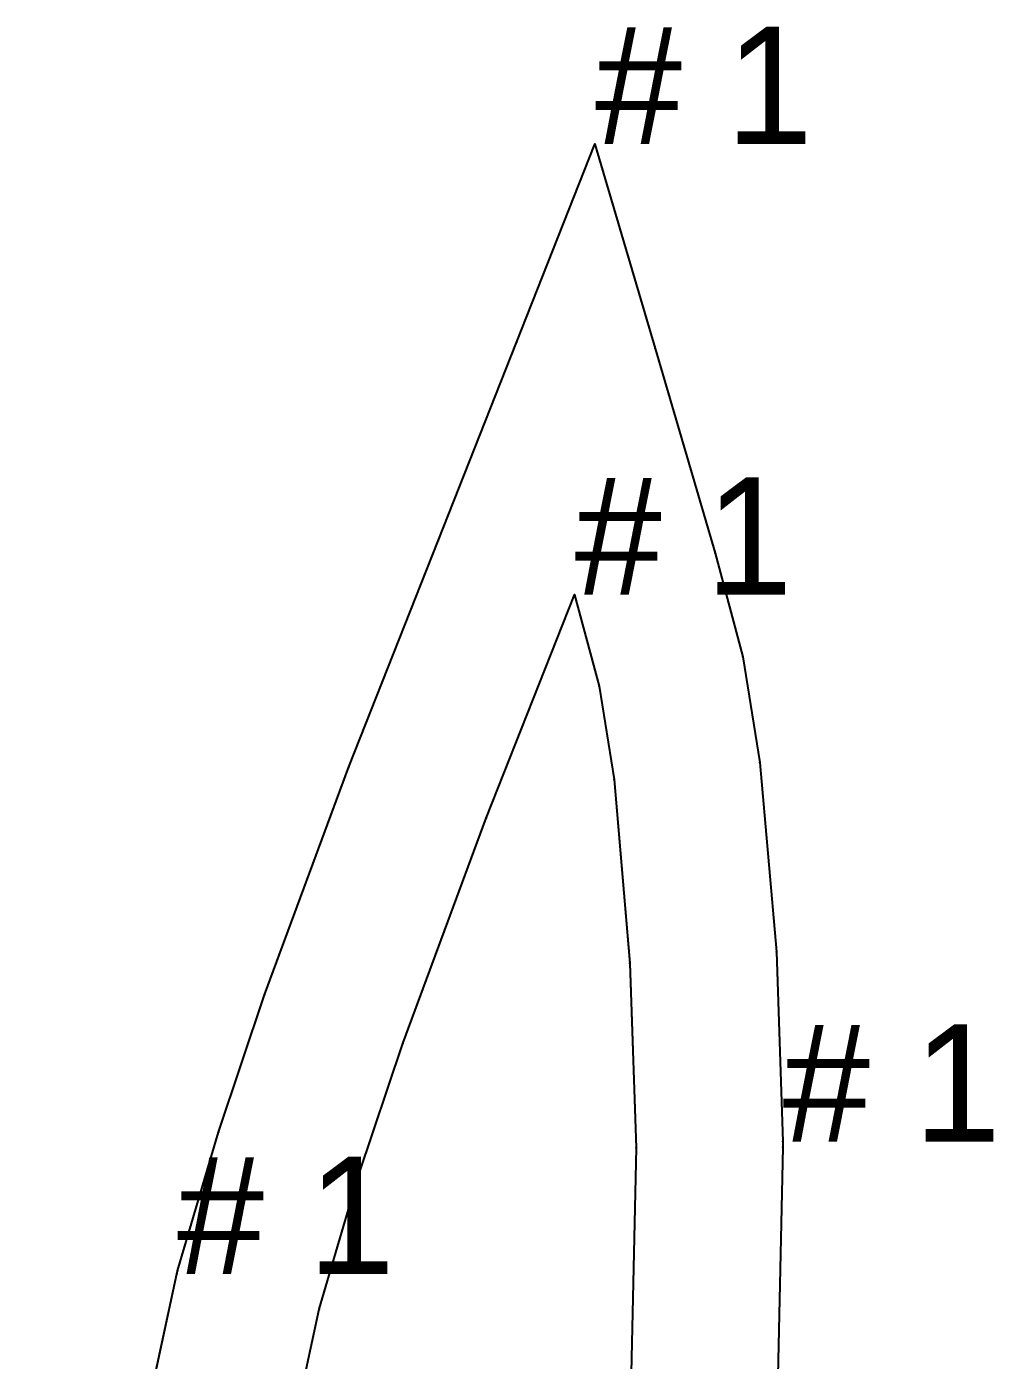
# Model space of a CAD drawing. Extents: x -10 to 11547, y -349 to 304.
# Drawn here: x 6403.1 to 6469, y 96.3 to 187.2 of the extents above; entities that cross this region are included whole.
import ezdxf

# ---------------------------------------------------------------- set-up
doc = ezdxf.new("R2010")
doc.units = 0

# ---------------------------------------------------------------- blocks, each defined once
blk = doc.blocks.new('VENATTASCHE4P-S_42')
at = {"layer": '1'}
blk.add_lwpolyline([(-37.8999, 53.5), (-17.9, 53.5), (2.1, 53.4999), (2.1, 33.5), (2.1, -116.5), (2.0999, -136.5), (-17.9, -136.5), (-37.9, -136.4999), (-37.9, -116.5), (-37.9, 33.5)], close=True, dxfattribs=at)
at = {"layer": '14'}
blk.add_lwpolyline([(-37.9, 53.5), (2.1, 53.5), (2.1, -136.5), (-37.9, -136.5)], close=True, dxfattribs=at)
at = {"layer": '2'}
for p in [(-37.9, 53.5), (-37.8999, 53.5), (2.1, 53.5), (2.1, 53.4999), (-37.9, -136.4999), (-37.9, -136.5), (2.0999, -136.5), (2.1, -136.5)]:
    blk.add_point(p, dxfattribs=at)
at = {"layer": '3'}
for p in [(-17.9, 53.5), (-37.9, 33.5), (2.1, 33.5), (-37.9, -116.5), (2.1, -116.5), (-17.9, -136.5)]:
    blk.add_point(p, dxfattribs=at)
at = {"layer": '4'}
for p in [(-17.9, 53.5, 10), (-37.9, 33.5, 10), (2.1, 33.5, 10), (-37.9, -116.5, 10), (2.1, -116.5, 10), (-17.9, -136.5, 10)]:
    blk.add_point(p, dxfattribs=at)
at = {"layer": '5'}
blk.add_line((-17.9, -41.5), (-16.9, -41.5), dxfattribs=at)
at = {"layer": '7'}
blk.add_line((-29.428, -26.13), (-8.614, -26.13), dxfattribs=at)
at = {"layer": '1'}
for s, p in [('# 3', (-37.8999, 53.5)), ('# 1', (-17.9, 53.5)), ('# 1', (2.1, 53.4999)), ('# 1', (-37.9, 33.5)), ('# 1', (2.1, 33.5)), ('# 1', (-37.9, -116.5)), ('# 1', (2.1, -116.5)), ('# 2', (-37.9, -136.4999)), ('# 1', (-17.9, -136.5)), ('# 1', (2.0999, -136.5)), ('Piece Name: VENATTASCHE4P', (-37.9, -146.5)), ('Size: 42', (-37.9, -156.5)), ('Quantity: 2', (-37.9, -166.5)), ('Annotation: VENATTASCHE4P', (-37.9, -176.5)), ('Category: 4P', (-37.9, -186.5))]:
    blk.add_text(s, height=8, dxfattribs=at).set_placement(p)
at = {"layer": '14'}
for p in [(-37.9, 53.5), (2.1, 53.5), (-37.9, -136.5), (2.1, -136.5)]:
    blk.add_text('# 1', height=8, dxfattribs=at).set_placement(p)
at = {"layer": '2'}
for s, p in [('# 1', (-37.9, 53.5)), ('# 3', (-37.8999, 53.5)), ('# 1', (2.1, 53.5)), ('# 1', (2.1, 53.4999)), ('# 2', (-37.9, -136.4999)), ('# 1', (-37.9, -136.5)), ('# 1', (2.0999, -136.5)), ('# 1', (2.1, -136.5))]:
    blk.add_text(s, height=8, dxfattribs=at).set_placement(p)
at = {"layer": '3'}
for p in [(-17.9, 53.5), (-37.9, 33.5), (2.1, 33.5), (-37.9, -116.5), (2.1, -116.5), (-17.9, -136.5)]:
    blk.add_text('# 1', height=8, dxfattribs=at).set_placement(p)
at = {"layer": '4'}
for p in [(-17.9, 53.5), (-37.9, 33.5), (2.1, 33.5), (-37.9, -116.5), (2.1, -116.5), (-17.9, -136.5)]:
    blk.add_text('# 1', height=8, dxfattribs=at).set_placement(p)
at = {"layer": '7'}
for p in [(-29.428, -26.13), (-8.614, -26.13)]:
    blk.add_text('# 1', height=8, dxfattribs=at).set_placement(p)
blk = doc.blocks.new('VIRGOLACOLLO2P-S_38')
at = {"layer": '1'}
blk.add_lwpolyline([(-41.4877, 78.9832), (-36.4072, 102.5917), (-36.3541, 102.8076), (-33.572, 112.2656), (-30.4304, 121.6268), (-24.6921, 137.1592), (-18.6006, 152.5741), (-13.2585, 166.0971), (-7.9163, 179.62), (-3.8115, 165.6715), (0.2932, 151.7231), (2.1573, 144.6694), (3.3316, 137.4679), (4.453, 124.5633), (4.8923, 111.6164), (4.9, 111.2266), (4.2937, 84.2447)], dxfattribs=at)
at = {"layer": '14'}
blk.add_lwpolyline([(-26.7, -100.2), (-31.573, -77.3528), (-34.7, -54.2), (-36.433, -27.0462), (-36.3952, 0.165), (-36.502, 27.1581), (-34.8, 54.1), (-31.6417, 77.3053), (-26.7, 100.2), (-24.0227, 109.3029), (-21, 118.3), (-15.3192, 133.6631), (-9.3, 148.9), (-7.6343, 142.6677), (-6.6, 136.3), (-5.5283, 123.7693), (-5.1, 111.2), (-5.7, 84.6), (-7.1, 55.4), (-7.5, 38.2), (-7.5, 0), (-7.5, -38.2), (-7.1, -55.4), (-5.8, -84.5)], dxfattribs=at)
at = {"layer": '2'}
for p in [(-7.9163, 179.62), (-13.2585, 166.0971), (-3.8115, 165.6715), (-18.6006, 152.5741), (0.2932, 151.7231), (-9.3, 148.9), (3.3316, 137.4679), (-6.6, 136.3), (-30.4304, 121.6268), (-21, 118.3), (-5.1, 111.2), (4.9, 111.2266), (-36.3541, 102.8076), (-26.7, 100.2)]:
    blk.add_point(p, dxfattribs=at)
at = {"layer": '3'}
for p in [(2.1573, 144.6694), (-7.6343, 142.6677), (-24.6921, 137.1592), (-15.3192, 133.6631), (4.453, 124.5633), (-5.5283, 123.7693), (-33.572, 112.2656), (4.8923, 111.6164), (-24.0227, 109.3029), (-36.4072, 102.5917)]:
    blk.add_point(p, dxfattribs=at)
at = {"layer": '4'}
for p in [(4.8923, 111.6164, 10), (-36.4072, 102.5917, 10)]:
    blk.add_point(p, dxfattribs=at)
blk = doc.blocks.new('VIRGOLACOLLO2P-S_40')
at = {"layer": '1'}
blk.add_lwpolyline([(-41.4877, 78.9832), (-36.4072, 102.5917), (-36.3541, 102.8076), (-33.572, 112.2656), (-30.4304, 121.6268), (-24.6921, 137.1592), (-18.6006, 152.5741), (-13.2585, 166.0971), (-7.9163, 179.62), (-3.8115, 165.6715), (0.2932, 151.7231), (2.1573, 144.6694), (3.3316, 137.4679), (4.453, 124.5633), (4.8923, 111.6164), (4.9, 111.2266), (4.2937, 84.2447)], dxfattribs=at)
at = {"layer": '14'}
blk.add_lwpolyline([(-26.7, -100.2), (-31.573, -77.3528), (-34.7, -54.2), (-36.433, -27.0462), (-36.3952, 0.165), (-36.502, 27.1581), (-34.8, 54.1), (-31.6417, 77.3053), (-26.7, 100.2), (-24.0227, 109.3029), (-21, 118.3), (-15.3192, 133.6631), (-9.3, 148.9), (-7.6343, 142.6677), (-6.6, 136.3), (-5.5283, 123.7693), (-5.1, 111.2), (-5.7, 84.6), (-7.1, 55.4), (-7.5, 38.2), (-7.5, 0), (-7.5, -38.2), (-7.1, -55.4), (-5.8, -84.5)], dxfattribs=at)
at = {"layer": '2'}
for p in [(-7.9163, 179.62), (-13.2585, 166.0971), (-3.8115, 165.6715), (-18.6006, 152.5741), (0.2932, 151.7231), (-9.3, 148.9), (3.3316, 137.4679), (-6.6, 136.3), (-30.4304, 121.6268), (-21, 118.3), (-5.1, 111.2), (4.9, 111.2266), (-36.3541, 102.8076), (-26.7, 100.2)]:
    blk.add_point(p, dxfattribs=at)
at = {"layer": '3'}
for p in [(2.1573, 144.6694), (-7.6343, 142.6677), (-24.6921, 137.1592), (-15.3192, 133.6631), (4.453, 124.5633), (-5.5283, 123.7693), (-33.572, 112.2656), (4.8923, 111.6164), (-24.0227, 109.3029), (-36.4072, 102.5917)]:
    blk.add_point(p, dxfattribs=at)
at = {"layer": '4'}
for p in [(4.8923, 111.6164, 10), (-36.4072, 102.5917, 10)]:
    blk.add_point(p, dxfattribs=at)
blk = doc.blocks.new('VIRGOLACOLLO2P-S_42')
at = {"layer": '1'}
blk.add_lwpolyline([(-41.488, 78.983), (-36.407, 102.592), (-36.354, 102.808), (-33.572, 112.266), (-30.43, 121.627), (-24.692, 137.159), (-18.601, 152.574), (-13.258, 166.097), (-7.916, 179.62), (-3.812, 165.672), (0.293, 151.723), (2.157, 144.669), (3.332, 137.468), (4.453, 124.563), (4.892, 111.616), (4.9, 111.227), (4.294, 84.245)], dxfattribs=at)
at = {"layer": '14'}
blk.add_lwpolyline([(-26.7, -100.2), (-31.573, -77.353), (-34.7, -54.2), (-36.433, -27.046), (-36.395, 0.165), (-36.502, 27.158), (-34.8, 54.1), (-31.642, 77.305), (-26.7, 100.2), (-24.023, 109.303), (-21, 118.3), (-15.319, 133.663), (-9.3, 148.9), (-7.634, 142.668), (-6.6, 136.3), (-5.528, 123.769), (-5.1, 111.2), (-5.7, 84.6), (-7.1, 55.4), (-7.5, 38.2), (-7.5, 0), (-7.5, -38.2), (-7.1, -55.4), (-5.8, -84.5)], dxfattribs=at)
at = {"layer": '2'}
for p in [(-7.916, 179.62), (-13.258, 166.097), (-3.812, 165.672), (-18.601, 152.574), (0.293, 151.723), (-9.3, 148.9), (3.332, 137.468), (-6.6, 136.3), (-30.43, 121.627), (-21, 118.3), (-5.1, 111.2), (4.9, 111.227), (-36.354, 102.808), (-26.7, 100.2)]:
    blk.add_point(p, dxfattribs=at)
at = {"layer": '3'}
for p in [(2.157, 144.669), (-7.634, 142.668), (-24.692, 137.159), (-15.319, 133.663), (4.453, 124.563), (-5.528, 123.769), (-33.572, 112.266), (4.892, 111.616), (-24.023, 109.303), (-36.407, 102.592)]:
    blk.add_point(p, dxfattribs=at)
at = {"layer": '4'}
for p in [(4.892, 111.616, 10), (-36.407, 102.592, 10)]:
    blk.add_point(p, dxfattribs=at)
at = {"layer": '1'}
for p in [(-7.916, 179.62), (4.892, 111.616), (-36.407, 102.592)]:
    blk.add_text('# 1', height=8, dxfattribs=at).set_placement(p)
at = {"layer": '14'}
blk.add_text('# 1', height=8, dxfattribs=at).set_placement((-9.3, 148.9))
at = {"layer": '2'}
for p in [(-7.916, 179.62), (-9.3, 148.9)]:
    blk.add_text('# 1', height=8, dxfattribs=at).set_placement(p)
at = {"layer": '3'}
for p in [(4.892, 111.616), (-36.407, 102.592)]:
    blk.add_text('# 1', height=8, dxfattribs=at).set_placement(p)
at = {"layer": '4'}
for p in [(4.892, 111.616), (-36.407, 102.592)]:
    blk.add_text('# 1', height=8, dxfattribs=at).set_placement(p)
blk = doc.blocks.new('VIRGOLACOLLO2P-S_44')
at = {"layer": '1'}
blk.add_lwpolyline([(-41.4877, 78.9832), (-36.4072, 102.5917), (-36.3541, 102.8076), (-33.572, 112.2656), (-30.4304, 121.6268), (-24.6921, 137.1592), (-18.6006, 152.5741), (-13.2585, 166.0971), (-7.9163, 179.62), (-3.8115, 165.6715), (0.2932, 151.7231), (2.1573, 144.6694), (3.3316, 137.4679), (4.453, 124.5633), (4.8923, 111.6164), (4.9, 111.2266), (4.2937, 84.2447)], dxfattribs=at)
at = {"layer": '14'}
blk.add_lwpolyline([(-26.7, -100.2), (-31.573, -77.3528), (-34.7, -54.2), (-36.433, -27.0462), (-36.3952, 0.165), (-36.502, 27.1581), (-34.8, 54.1), (-31.6417, 77.3053), (-26.7, 100.2), (-24.0227, 109.3029), (-21, 118.3), (-15.3192, 133.6631), (-9.3, 148.9), (-7.6343, 142.6677), (-6.6, 136.3), (-5.5283, 123.7693), (-5.1, 111.2), (-5.7, 84.6), (-7.1, 55.4), (-7.5, 38.2), (-7.5, 0), (-7.5, -38.2), (-7.1, -55.4), (-5.8, -84.5)], dxfattribs=at)
at = {"layer": '2'}
for p in [(-7.9163, 179.62), (-13.2585, 166.0971), (-3.8115, 165.6715), (-18.6006, 152.5741), (0.2932, 151.7231), (-9.3, 148.9), (3.3316, 137.4679), (-6.6, 136.3), (-30.4304, 121.6268), (-21, 118.3), (-5.1, 111.2), (4.9, 111.2266), (-36.3541, 102.8076), (-26.7, 100.2)]:
    blk.add_point(p, dxfattribs=at)
at = {"layer": '3'}
for p in [(2.1573, 144.6694), (-7.6343, 142.6677), (-24.6921, 137.1592), (-15.3192, 133.6631), (4.453, 124.5633), (-5.5283, 123.7693), (-33.572, 112.2656), (4.8923, 111.6164), (-24.0227, 109.3029), (-36.4072, 102.5917)]:
    blk.add_point(p, dxfattribs=at)
at = {"layer": '4'}
for p in [(4.8923, 111.6164, 10), (-36.4072, 102.5917, 10)]:
    blk.add_point(p, dxfattribs=at)
blk = doc.blocks.new('VIRGOLACOLLO2P-S_46')
at = {"layer": '1'}
blk.add_lwpolyline([(-41.4877, 78.9832), (-36.4072, 102.5917), (-36.3541, 102.8076), (-33.572, 112.2656), (-30.4304, 121.6268), (-24.6921, 137.1592), (-18.6006, 152.5741), (-13.2585, 166.0971), (-7.9163, 179.62), (-3.8115, 165.6715), (0.2932, 151.7231), (2.1573, 144.6694), (3.3316, 137.4679), (4.453, 124.5633), (4.8923, 111.6164), (4.9, 111.2266), (4.2937, 84.2447)], dxfattribs=at)
at = {"layer": '14'}
blk.add_lwpolyline([(-26.7, -100.2), (-31.573, -77.3528), (-34.7, -54.2), (-36.433, -27.0462), (-36.3952, 0.165), (-36.502, 27.1581), (-34.8, 54.1), (-31.6417, 77.3053), (-26.7, 100.2), (-24.0227, 109.3029), (-21, 118.3), (-15.3192, 133.6631), (-9.3, 148.9), (-7.6343, 142.6677), (-6.6, 136.3), (-5.5283, 123.7693), (-5.1, 111.2), (-5.7, 84.6), (-7.1, 55.4), (-7.5, 38.2), (-7.5, 0), (-7.5, -38.2), (-7.1, -55.4), (-5.8, -84.5)], dxfattribs=at)
at = {"layer": '2'}
for p in [(-7.9163, 179.62), (-13.2585, 166.0971), (-3.8115, 165.6715), (-18.6006, 152.5741), (0.2932, 151.7231), (-9.3, 148.9), (3.3316, 137.4679), (-6.6, 136.3), (-30.4304, 121.6268), (-21, 118.3), (-5.1, 111.2), (4.9, 111.2266), (-36.3541, 102.8076), (-26.7, 100.2)]:
    blk.add_point(p, dxfattribs=at)
at = {"layer": '3'}
for p in [(2.1573, 144.6694), (-7.6343, 142.6677), (-24.6921, 137.1592), (-15.3192, 133.6631), (4.453, 124.5633), (-5.5283, 123.7693), (-33.572, 112.2656), (4.8923, 111.6164), (-24.0227, 109.3029), (-36.4072, 102.5917)]:
    blk.add_point(p, dxfattribs=at)
at = {"layer": '4'}
for p in [(4.8923, 111.6164, 10), (-36.4072, 102.5917, 10)]:
    blk.add_point(p, dxfattribs=at)
blk = doc.blocks.new('VIRGOLACOLLO2P-S_48')
at = {"layer": '1'}
blk.add_lwpolyline([(-41.4877, 78.9832), (-36.4072, 102.5917), (-36.3541, 102.8076), (-33.572, 112.2656), (-30.4304, 121.6268), (-24.6921, 137.1592), (-18.6006, 152.5741), (-13.2585, 166.0971), (-7.9163, 179.62), (-3.8115, 165.6715), (0.2932, 151.7231), (2.1573, 144.6694), (3.3316, 137.4679), (4.453, 124.5633), (4.8923, 111.6164), (4.9, 111.2266), (4.2937, 84.2447)], dxfattribs=at)
at = {"layer": '14'}
blk.add_lwpolyline([(-26.7, -100.2), (-31.573, -77.3528), (-34.7, -54.2), (-36.433, -27.0462), (-36.3952, 0.165), (-36.502, 27.1581), (-34.8, 54.1), (-31.6417, 77.3053), (-26.7, 100.2), (-24.0227, 109.3029), (-21, 118.3), (-15.3192, 133.6631), (-9.3, 148.9), (-7.6343, 142.6677), (-6.6, 136.3), (-5.5283, 123.7693), (-5.1, 111.2), (-5.7, 84.6), (-7.1, 55.4), (-7.5, 38.2), (-7.5, 0), (-7.5, -38.2), (-7.1, -55.4), (-5.8, -84.5)], dxfattribs=at)
at = {"layer": '2'}
for p in [(-7.9163, 179.62), (-13.2585, 166.0971), (-3.8115, 165.6715), (-18.6006, 152.5741), (0.2932, 151.7231), (-9.3, 148.9), (3.3316, 137.4679), (-6.6, 136.3), (-30.4304, 121.6268), (-21, 118.3), (-5.1, 111.2), (4.9, 111.2266), (-36.3541, 102.8076), (-26.7, 100.2)]:
    blk.add_point(p, dxfattribs=at)
at = {"layer": '3'}
for p in [(2.1573, 144.6694), (-7.6343, 142.6677), (-24.6921, 137.1592), (-15.3192, 133.6631), (4.453, 124.5633), (-5.5283, 123.7693), (-33.572, 112.2656), (4.8923, 111.6164), (-24.0227, 109.3029), (-36.4072, 102.5917)]:
    blk.add_point(p, dxfattribs=at)
at = {"layer": '4'}
for p in [(4.8923, 111.6164, 10), (-36.4072, 102.5917, 10)]:
    blk.add_point(p, dxfattribs=at)
blk = doc.blocks.new('VIRGOLACOLLO2P-S_50')
at = {"layer": '1'}
blk.add_lwpolyline([(-41.4877, 78.9832), (-36.4072, 102.5917), (-36.3541, 102.8076), (-33.572, 112.2656), (-30.4304, 121.6268), (-24.6921, 137.1592), (-18.6006, 152.5741), (-13.2585, 166.0971), (-7.9163, 179.62), (-3.8115, 165.6715), (0.2932, 151.7231), (2.1573, 144.6694), (3.3316, 137.4679), (4.453, 124.5633), (4.8923, 111.6164), (4.9, 111.2266), (4.2937, 84.2447)], dxfattribs=at)
at = {"layer": '14'}
blk.add_lwpolyline([(-26.7, -100.2), (-31.573, -77.3528), (-34.7, -54.2), (-36.433, -27.0462), (-36.3952, 0.165), (-36.502, 27.1581), (-34.8, 54.1), (-31.6417, 77.3053), (-26.7, 100.2), (-24.0227, 109.3029), (-21, 118.3), (-15.3192, 133.6631), (-9.3, 148.9), (-7.6343, 142.6677), (-6.6, 136.3), (-5.5283, 123.7693), (-5.1, 111.2), (-5.7, 84.6), (-7.1, 55.4), (-7.5, 38.2), (-7.5, 0), (-7.5, -38.2), (-7.1, -55.4), (-5.8, -84.5)], dxfattribs=at)
at = {"layer": '2'}
for p in [(-7.9163, 179.62), (-13.2585, 166.0971), (-3.8115, 165.6715), (-18.6006, 152.5741), (0.2932, 151.7231), (-9.3, 148.9), (3.3316, 137.4679), (-6.6, 136.3), (-30.4304, 121.6268), (-21, 118.3), (-5.1, 111.2), (4.9, 111.2266), (-36.3541, 102.8076), (-26.7, 100.2)]:
    blk.add_point(p, dxfattribs=at)
at = {"layer": '3'}
for p in [(2.1573, 144.6694), (-7.6343, 142.6677), (-24.6921, 137.1592), (-15.3192, 133.6631), (4.453, 124.5633), (-5.5283, 123.7693), (-33.572, 112.2656), (4.8923, 111.6164), (-24.0227, 109.3029), (-36.4072, 102.5917)]:
    blk.add_point(p, dxfattribs=at)
at = {"layer": '4'}
for p in [(4.8923, 111.6164, 10), (-36.4072, 102.5917, 10)]:
    blk.add_point(p, dxfattribs=at)
blk = doc.blocks.new('VIRGOLACOLLO2P-S_52')
at = {"layer": '1'}
blk.add_lwpolyline([(-41.4877, 78.9832), (-36.4072, 102.5917), (-36.3541, 102.8076), (-33.572, 112.2656), (-30.4304, 121.6268), (-24.6921, 137.1592), (-18.6006, 152.5741), (-13.2585, 166.0971), (-7.9163, 179.62), (-3.8115, 165.6715), (0.2932, 151.7231), (2.1573, 144.6694), (3.3316, 137.4679), (4.453, 124.5633), (4.8923, 111.6164), (4.9, 111.2266), (4.2937, 84.2447)], dxfattribs=at)
at = {"layer": '14'}
blk.add_lwpolyline([(-26.7, -100.2), (-31.573, -77.3528), (-34.7, -54.2), (-36.433, -27.0462), (-36.3952, 0.165), (-36.502, 27.1581), (-34.8, 54.1), (-31.6417, 77.3053), (-26.7, 100.2), (-24.0227, 109.3029), (-21, 118.3), (-15.3192, 133.6631), (-9.3, 148.9), (-7.6343, 142.6677), (-6.6, 136.3), (-5.5283, 123.7693), (-5.1, 111.2), (-5.7, 84.6), (-7.1, 55.4), (-7.5, 38.2), (-7.5, 0), (-7.5, -38.2), (-7.1, -55.4), (-5.8, -84.5)], dxfattribs=at)
at = {"layer": '2'}
for p in [(-7.9163, 179.62), (-13.2585, 166.0971), (-3.8115, 165.6715), (-18.6006, 152.5741), (0.2932, 151.7231), (-9.3, 148.9), (3.3316, 137.4679), (-6.6, 136.3), (-30.4304, 121.6268), (-21, 118.3), (-5.1, 111.2), (4.9, 111.2266), (-36.3541, 102.8076), (-26.7, 100.2)]:
    blk.add_point(p, dxfattribs=at)
at = {"layer": '3'}
for p in [(2.1573, 144.6694), (-7.6343, 142.6677), (-24.6921, 137.1592), (-15.3192, 133.6631), (4.453, 124.5633), (-5.5283, 123.7693), (-33.572, 112.2656), (4.8923, 111.6164), (-24.0227, 109.3029), (-36.4072, 102.5917)]:
    blk.add_point(p, dxfattribs=at)
at = {"layer": '4'}
for p in [(4.8923, 111.6164, 10), (-36.4072, 102.5917, 10)]:
    blk.add_point(p, dxfattribs=at)
blk = doc.blocks.new('VIRGOLACOLLO2P-S_54')
at = {"layer": '1'}
blk.add_lwpolyline([(-41.4877, 78.9832), (-36.4072, 102.5917), (-36.3541, 102.8076), (-33.572, 112.2656), (-30.4304, 121.6268), (-24.6921, 137.1592), (-18.6006, 152.5741), (-13.2585, 166.0971), (-7.9163, 179.62), (-3.8115, 165.6715), (0.2932, 151.7231), (2.1573, 144.6694), (3.3316, 137.4679), (4.453, 124.5633), (4.8923, 111.6164), (4.9, 111.2266), (4.2937, 84.2447)], dxfattribs=at)
at = {"layer": '14'}
blk.add_lwpolyline([(-26.7, -100.2), (-31.573, -77.3528), (-34.7, -54.2), (-36.433, -27.0462), (-36.3952, 0.165), (-36.502, 27.1581), (-34.8, 54.1), (-31.6417, 77.3053), (-26.7, 100.2), (-24.0227, 109.3029), (-21, 118.3), (-15.3192, 133.6631), (-9.3, 148.9), (-7.6343, 142.6677), (-6.6, 136.3), (-5.5283, 123.7693), (-5.1, 111.2), (-5.7, 84.6), (-7.1, 55.4), (-7.5, 38.2), (-7.5, 0), (-7.5, -38.2), (-7.1, -55.4), (-5.8, -84.5)], dxfattribs=at)
at = {"layer": '2'}
for p in [(-7.9163, 179.62), (-13.2585, 166.0971), (-3.8115, 165.6715), (-18.6006, 152.5741), (0.2932, 151.7231), (-9.3, 148.9), (3.3316, 137.4679), (-6.6, 136.3), (-30.4304, 121.6268), (-21, 118.3), (-5.1, 111.2), (4.9, 111.2266), (-36.3541, 102.8076), (-26.7, 100.2)]:
    blk.add_point(p, dxfattribs=at)
at = {"layer": '3'}
for p in [(2.1573, 144.6694), (-7.6343, 142.6677), (-24.6921, 137.1592), (-15.3192, 133.6631), (4.453, 124.5633), (-5.5283, 123.7693), (-33.572, 112.2656), (4.8923, 111.6164), (-24.0227, 109.3029), (-36.4072, 102.5917)]:
    blk.add_point(p, dxfattribs=at)
at = {"layer": '4'}
for p in [(4.8923, 111.6164, 10), (-36.4072, 102.5917, 10)]:
    blk.add_point(p, dxfattribs=at)
blk = doc.blocks.new('VIRGOLACOLLO2P-S_56')
at = {"layer": '1'}
blk.add_lwpolyline([(-41.4877, 78.9832), (-36.4072, 102.5917), (-36.3541, 102.8076), (-33.572, 112.2656), (-30.4304, 121.6268), (-24.6921, 137.1592), (-18.6006, 152.5741), (-13.2585, 166.0971), (-7.9163, 179.62), (-3.8115, 165.6715), (0.2932, 151.7231), (2.1573, 144.6694), (3.3316, 137.4679), (4.453, 124.5633), (4.8923, 111.6164), (4.9, 111.2266), (4.2937, 84.2447)], dxfattribs=at)
at = {"layer": '14'}
blk.add_lwpolyline([(-26.7, -100.2), (-31.573, -77.3528), (-34.7, -54.2), (-36.433, -27.0462), (-36.3952, 0.165), (-36.502, 27.1581), (-34.8, 54.1), (-31.6417, 77.3053), (-26.7, 100.2), (-24.0227, 109.3029), (-21, 118.3), (-15.3192, 133.6631), (-9.3, 148.9), (-7.6343, 142.6677), (-6.6, 136.3), (-5.5283, 123.7693), (-5.1, 111.2), (-5.7, 84.6), (-7.1, 55.4), (-7.5, 38.2), (-7.5, 0), (-7.5, -38.2), (-7.1, -55.4), (-5.8, -84.5)], dxfattribs=at)
at = {"layer": '2'}
for p in [(-7.9163, 179.62), (-13.2585, 166.0971), (-3.8115, 165.6715), (-18.6006, 152.5741), (0.2932, 151.7231), (-9.3, 148.9), (3.3316, 137.4679), (-6.6, 136.3), (-30.4304, 121.6268), (-21, 118.3), (-5.1, 111.2), (4.9, 111.2266), (-36.3541, 102.8076), (-26.7, 100.2)]:
    blk.add_point(p, dxfattribs=at)
at = {"layer": '3'}
for p in [(2.1573, 144.6694), (-7.6343, 142.6677), (-24.6921, 137.1592), (-15.3192, 133.6631), (4.453, 124.5633), (-5.5283, 123.7693), (-33.572, 112.2656), (4.8923, 111.6164), (-24.0227, 109.3029), (-36.4072, 102.5917)]:
    blk.add_point(p, dxfattribs=at)
at = {"layer": '4'}
for p in [(4.8923, 111.6164, 10), (-36.4072, 102.5917, 10)]:
    blk.add_point(p, dxfattribs=at)

msp = doc.modelspace()

# ---------------------------------------------------------------- block references
at = {"layer": '1'}
for name, p in [('VIRGOLACOLLO2P-S_42', (6449.7188, -0.4237)), ('VIRGOLACOLLO2P-S_38', (6449.7188, -0.4237)), ('VIRGOLACOLLO2P-S_40', (6449.7188, -0.4237)), ('VIRGOLACOLLO2P-S_44', (6449.7188, -0.4237)), ('VIRGOLACOLLO2P-S_46', (6449.7188, -0.4237)), ('VIRGOLACOLLO2P-S_48', (6449.7188, -0.4237)), ('VIRGOLACOLLO2P-S_50', (6449.7188, -0.4237)), ('VIRGOLACOLLO2P-S_52', (6449.7188, -0.4237)), ('VIRGOLACOLLO2P-S_54', (6449.7188, -0.4237)), ('VIRGOLACOLLO2P-S_56', (6449.7188, -0.4237)), ('VENATTASCHE4P-S_42', (6330.9438, 41.5))]:
    msp.add_blockref(name, p, dxfattribs=at)

doc.saveas('drawing.dxf')
